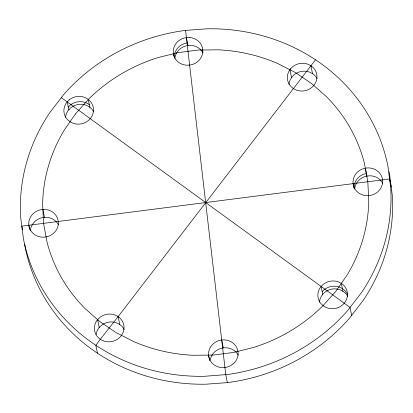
<?xml version="1.0" encoding="UTF-8"?>
<svg xmlns="http://www.w3.org/2000/svg" width="413" height="413" viewBox="0 0 413 413"><rect width="100%" height="100%" fill="white"/><g stroke="black" fill="none" stroke-linecap="round" stroke-linejoin="round"><path stroke-width="0.62" d="M97.468 353.213L95.847 345.314L100.292 339.274L118.133 316.611L315.532 59.787M68.305 107.184L70.22 105.16A14.868 13.861 -11.6 0 1 88.253 103.9L89.358 104.814M366.398 173.517L363.543 174.245A14.868 13.861 -11.6 0 0 354.111 188.349M185.566 30.397L183.568 30.65A185.829 173.254 -11.6 0 0 63.597 94.696L49.803 112.625A185.829 173.254 -11.6 0 0 20.65 217.202L23.427 238.791A185.829 173.254 -11.6 0 0 204.569 376.289L227.811 374.452A185.829 173.254 -11.6 0 0 347.782 310.406L361.571 292.476A185.829 173.254 -11.6 0 0 390.729 187.9L387.952 166.31A185.829 173.254 -11.6 0 0 206.805 28.812L185.566 30.397L225.761 374.71L227.382 382.614L229.432 382.35A185.829 173.254 -11.6 0 0 349.403 318.304L363.197 300.375A185.829 173.254 -11.6 0 0 392.35 195.798L389.573 174.209A185.829 173.254 -11.6 0 0 389.056 171.705M227.382 382.614L206.195 384.188A185.829 173.254 -11.6 0 1 25.048 246.69L24.723 244.16M187.492 42.921L186.562 42.983A14.868 13.861 -11.6 0 0 174.327 55.74L174.4 57.381M61.336 97.638L350.043 307.463L351.664 315.362M391.199 186.862L389.578 178.958L21.801 226.138L22.55 229.788M365.314 168.251L366.935 176.15M353.089 183.682A14.868 13.861 -11.6 0 0 365.562 195.586L369.434 195.566A14.868 13.861 -11.6 0 0 382.567 179.908A14.868 13.861 -11.6 0 0 366.223 168.019L362.459 168.979A14.868 13.861 -11.6 0 0 353.089 183.682L353.931 187.776M310.912 65.791L312.533 73.69M341.308 283.411L342.929 291.31M289.952 69.782L291.573 77.68M321.113 286.436A14.868 13.861 -11.6 0 0 320.71 303.364L323.389 305.914A14.868 13.861 -11.6 0 0 344.23 303.24A14.868 13.861 -11.6 0 0 341.954 283.762L338.645 281.965A14.868 13.861 -11.6 0 0 321.113 286.436L322.734 294.335M202.685 49.988L202.933 51.207M186.413 37.655L188.034 45.554M173.388 53.762L173.868 56.101M221.709 339.992A14.868 13.861 -11.6 0 1 237.139 348.371L238.058 351.871A14.868 13.861 -11.6 0 1 224.93 367.534A14.868 13.861 -11.6 0 1 208.58 355.655L208.663 352.026A14.868 13.861 -11.6 0 1 221.709 339.992L223.33 347.891M208.591 355.113L209.716 360.58M88.274 99.548L89.895 107.447M118.133 316.611A14.868 13.861 -11.6 0 1 122.96 332.79L121.055 335.996A14.868 13.861 -11.6 0 1 100.292 339.274A14.868 13.861 -11.6 0 1 97.37 319.889L100.08 317.23A14.868 13.861 -11.6 0 1 118.133 316.611L119.755 324.51M67.221 101.918L68.847 109.817M97.613 319.652L99.234 327.55M42.88 209.53L44.501 217.429M28.817 225.224A14.868 13.861 -11.6 0 0 45.193 237.077L48.951 236.107A14.868 13.861 -11.6 0 0 58.285 221.383A14.868 13.861 -11.6 0 0 45.781 209.51L41.909 209.536A14.868 13.861 -11.6 0 0 28.817 225.224L29.69 229.478M96.115 334.535A14.868 13.861 -11.6 0 1 98.991 327.788L101.701 325.129A14.868 13.861 -11.6 0 1 124.22 329.512M210.289 359.924A14.868 13.861 -11.6 0 1 222.69 347.983A14.868 13.861 -11.6 0 1 238.244 355.175M319.497 302.202A14.868 13.861 -11.6 0 1 340.266 289.864L343.575 291.661A14.868 13.861 -11.6 0 1 347.596 296.25M322.192 291.702A14.868 13.861 -11.6 0 1 339.729 287.231L343.038 289.028A14.868 13.861 -11.6 0 1 347.57 294.712M30.376 230.702A14.868 13.861 -11.6 0 1 43.53 217.434L47.402 217.408A14.868 13.861 -11.6 0 1 58.46 224.693M65.553 117.38A14.868 13.861 -11.6 0 1 68.155 110.545L70.762 107.793A14.868 13.861 -11.6 0 1 88.795 106.533L91.655 108.903A14.868 13.861 -11.6 0 1 93.462 111.365M288.992 84.526A14.868 13.861 -11.6 0 1 290.215 79.807L292.223 76.658A14.868 13.861 -11.6 0 1 309.76 72.187L313.069 73.984A14.868 13.861 -11.6 0 1 317.086 78.573M174.869 58.372A14.868 13.861 -11.6 0 1 187.104 45.616L190.971 45.368A14.868 13.861 -11.6 0 1 203.093 53.06M354.653 189.159A14.868 13.861 -11.6 0 1 364.08 176.878L367.844 175.923A14.868 13.861 -11.6 0 1 382.753 183.212M290.602 68.754L288.594 71.908A14.868 13.861 -11.6 0 0 292.879 88.237L296.188 90.034A14.868 13.861 -11.6 0 0 314.84 84.046A14.868 13.861 -11.6 0 0 311.448 66.085L308.139 64.283A14.868 13.861 -11.6 0 0 290.602 68.754M75.403 113.962L64.134 130.286A163.533 152.464 -11.6 0 0 42.616 204.151L43.551 223.304L47.046 242.132A163.533 152.464 -11.6 0 0 84.902 308.397L99.59 321.397L115.95 332.522L133.724 341.597A163.533 152.464 -11.6 0 0 192.659 355.268L213.139 355.066L233.5 352.459L253.422 347.488A163.533 152.464 -11.6 0 0 322.651 306.064L335.975 291.139L347.245 274.815A163.533 152.464 -11.6 0 0 368.763 200.945L367.828 181.792L364.333 162.97A163.533 152.464 -11.6 0 0 326.476 96.704L311.789 83.705L295.429 72.58L277.65 63.504A163.533 152.464 -11.6 0 0 218.72 49.834L198.24 50.035L177.879 52.642L157.957 57.613A163.533 152.464 -11.6 0 0 88.728 99.037L75.403 113.962M69.141 99.894L66.534 102.646A14.868 13.861 -11.6 0 0 67.381 119.522L70.241 121.892A14.868 13.861 -11.6 0 0 88.274 120.632L90.881 117.881A14.868 13.861 -11.6 0 0 90.034 100.999L87.174 98.635A14.868 13.861 -11.6 0 0 69.141 99.894M189.35 37.469L185.483 37.717A14.868 13.861 -11.6 0 0 173.248 50.474L173.403 54.093A14.868 13.861 -11.6 0 0 186.676 65.218L190.543 64.97A14.868 13.861 -11.6 0 0 202.778 52.214L202.623 48.595A14.868 13.861 -11.6 0 0 189.35 37.469"/></g></svg>
